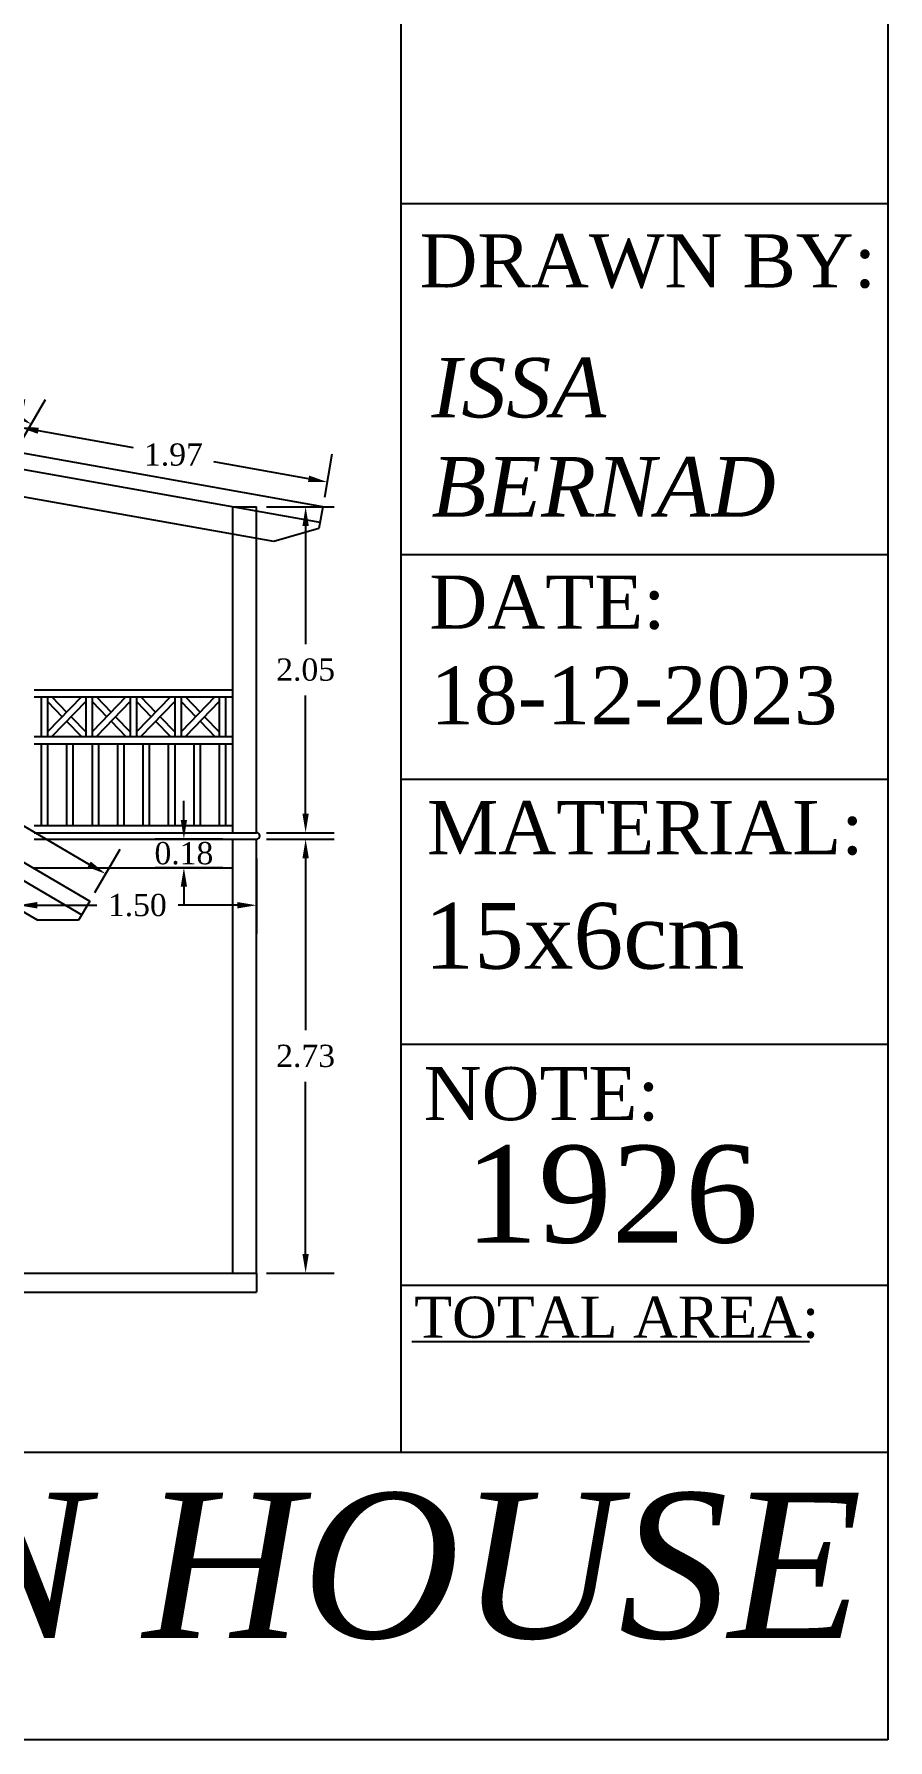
# Model space of a CAD drawing. Header units: inches. Extents: x 86794 to 87086, y 41803 to 41823.
# Drawn here: x 86959.66 to 86965.03, y 41805.02 to 41815.75 of the extents above; entities that cross this region are included whole.
import ezdxf

# ---------------------------------------------------------------- set-up
doc = ezdxf.new("R2010")
doc.units = ezdxf.units.IN
doc.header["$MEASUREMENT"] = 0
doc.styles.get("Standard").update_dxf_attribs({"font": 'times.ttf'})
doc.dimstyles.get("Standard").update_dxf_attribs({"dimtxt": 0.14, "dimasz": 0.12, "dimexe": 0.18, "dimexo": 0.0625, "dimgap": 0.09, "dimtad": 0, "dimtih": 1, "dimtoh": 1, "dimzin": 0, "dimdsep": 46, "dimtxsty": 'Standard', "dimcen": 0.09, "dimadec": 0, "dimazin": 0, "dimtfac": 1, "dimtofl": 0, "dimtmove": 0, "dimatfit": 3, "dimfxl": 1, "dimtolj": 1, "dimtzin": 0, "dimarcsym": 0})

# ---------------------------------------------------------------- blocks, each defined once
blk = doc.blocks.new('*D361')
at = {"color": 0, "lineweight": -2, "ltscale": 0.006, "transparency": 16777216}
for p, q in [((86961.125, 41812.779), (86961.551, 41812.779)), ((86961.371, 41812.659), (86961.371, 41811.916)), ((86961.371, 41810.849), (86961.371, 41811.593)), ((86961.125, 41810.729), (86961.551, 41810.729))]:
    blk.add_line(p, q, dxfattribs=at)
at = {"color": 0, "ltscale": 0.006, "transparency": 16777216}
for points in [[(86961.351, 41812.659), (86961.391, 41812.659), (86961.371, 41812.779)], [(86961.351, 41810.849), (86961.391, 41810.849), (86961.371, 41810.729)]]:
    blk.add_solid(points, dxfattribs=at)
at = {"layer": 'Defpoints', "color": 0, "ltscale": 0.006, "transparency": 16777216}
for p in [(86961.062, 41812.779), (86961.062, 41810.729), (86961.371, 41810.729)]:
    blk.add_point(p, dxfattribs=at)
at = {"color": 0, "ltscale": 0.006, "transparency": 16777216, "insert": (86961.371, 41811.754), "char_height": 0.14, "attachment_point": 5}
blk.add_mtext('\\A1;2.05', dxfattribs=at)
blk = doc.blocks.new('*D362')
at = {"color": 0, "lineweight": -2, "ltscale": 0.006, "transparency": 16777216}
for p, q in [((86961.125, 41810.689), (86961.551, 41810.689)), ((86961.371, 41810.569), (86961.371, 41809.486)), ((86961.371, 41808.079), (86961.371, 41809.163)), ((86961.125, 41807.959), (86961.551, 41807.959))]:
    blk.add_line(p, q, dxfattribs=at)
at = {"color": 0, "ltscale": 0.006, "transparency": 16777216}
for points in [[(86961.351, 41810.569), (86961.391, 41810.569), (86961.371, 41810.689)], [(86961.351, 41808.079), (86961.391, 41808.079), (86961.371, 41807.959)]]:
    blk.add_solid(points, dxfattribs=at)
at = {"layer": 'Defpoints', "color": 0, "ltscale": 0.006, "transparency": 16777216}
for p in [(86961.062, 41810.689), (86961.062, 41807.959), (86961.371, 41807.959)]:
    blk.add_point(p, dxfattribs=at)
at = {"color": 0, "ltscale": 0.006, "transparency": 16777216, "insert": (86961.371, 41809.324), "char_height": 0.14, "attachment_point": 5}
blk.add_mtext('\\A1;2.73', dxfattribs=at)
blk = doc.blocks.new('*D363')
at = {"color": 0, "lineweight": -2, "ltscale": 0.006, "transparency": 16777216}
for p, q in [((86959.562, 41810.567), (86959.562, 41810.093)), ((86961.062, 41810.567), (86961.062, 41810.093)), ((86959.682, 41810.273), (86960.057, 41810.273)), ((86960.942, 41810.273), (86960.568, 41810.273))]:
    blk.add_line(p, q, dxfattribs=at)
at = {"color": 0, "ltscale": 0.006, "transparency": 16777216}
for points in [[(86959.682, 41810.293), (86959.682, 41810.253), (86959.562, 41810.273)], [(86960.942, 41810.293), (86960.942, 41810.253), (86961.062, 41810.273)]]:
    blk.add_solid(points, dxfattribs=at)
at = {"layer": 'Defpoints', "color": 0, "ltscale": 0.006, "transparency": 16777216}
for p in [(86959.562, 41810.629), (86961.062, 41810.629), (86961.062, 41810.273)]:
    blk.add_point(p, dxfattribs=at)
at = {"color": 0, "ltscale": 0.006, "transparency": 16777216, "insert": (86960.312, 41810.273), "char_height": 0.14, "attachment_point": 5}
blk.add_mtext('\\A1;1.50', dxfattribs=at)
blk = doc.blocks.new('*D368')
at = {"color": 0, "lineweight": -2, "ltscale": 0.006, "transparency": 16777216}
for p, q in [((86960.605, 41810.809), (86960.605, 41810.929)), ((86960.85, 41810.689), (86960.425, 41810.689)), ((86960.85, 41810.509), (86960.425, 41810.509)), ((86960.605, 41810.389), (86960.605, 41810.269))]:
    blk.add_line(p, q, dxfattribs=at)
at = {"color": 0, "ltscale": 0.006, "transparency": 16777216}
for points in [[(86960.585, 41810.809), (86960.625, 41810.809), (86960.605, 41810.689)], [(86960.585, 41810.389), (86960.625, 41810.389), (86960.605, 41810.509)]]:
    blk.add_solid(points, dxfattribs=at)
at = {"layer": 'Defpoints', "color": 0, "ltscale": 0.006, "transparency": 16777216}
for p in [(86960.912, 41810.689), (86960.605, 41810.509), (86960.912, 41810.509)]:
    blk.add_point(p, dxfattribs=at)
at = {"color": 0, "ltscale": 0.006, "transparency": 16777216, "insert": (86960.605, 41810.599), "char_height": 0.14, "attachment_point": 5}
blk.add_mtext('\\A1;0.18', dxfattribs=at)
blk = doc.blocks.new('*D371')
at = {"color": 0, "lineweight": -2, "ltscale": 0.006, "transparency": 16777216}
for p, q in [((86955.694, 41815.449), (86955.855, 41815.725)), ((86955.868, 41815.509), (86957.439, 41814.59)), ((86959.541, 41813.36), (86957.97, 41814.279)), ((86959.574, 41813.179), (86959.735, 41813.454))]:
    blk.add_line(p, q, dxfattribs=at)
at = {"color": 0, "ltscale": 0.006, "transparency": 16777216}
for points in [[(86955.878, 41815.526), (86955.858, 41815.492), (86955.764, 41815.569)], [(86959.551, 41813.377), (86959.531, 41813.342), (86959.645, 41813.299)]]:
    blk.add_solid(points, dxfattribs=at)
at = {"layer": 'Defpoints', "color": 0, "ltscale": 0.006, "transparency": 16777216}
for p in [(86955.764, 41815.569), (86955.662, 41815.395), (86959.543, 41813.125)]:
    blk.add_point(p, dxfattribs=at)
at = {"color": 0, "ltscale": 0.006, "transparency": 16777216, "insert": (86957.705, 41814.434), "char_height": 0.14, "attachment_point": 5}
blk.add_mtext('\\A1;4.50', dxfattribs=at)
blk = doc.blocks.new('*D372')
at = {"color": 0, "lineweight": -2, "ltscale": 0.006, "transparency": 16777216}
for p, q in [((86959.554, 41813.186), (86959.602, 41813.457)), ((86959.688, 41813.259), (86960.285, 41813.152)), ((86961.491, 41812.841), (86961.539, 41813.112)), ((86961.389, 41812.956), (86960.793, 41813.062))]:
    blk.add_line(p, q, dxfattribs=at)
at = {"color": 0, "ltscale": 0.006, "transparency": 16777216}
for points in [[(86959.692, 41813.278), (86959.685, 41813.239), (86959.57, 41813.28)], [(86961.393, 41812.976), (86961.386, 41812.936), (86961.508, 41812.935)]]:
    blk.add_solid(points, dxfattribs=at)
at = {"layer": 'Defpoints', "color": 0, "ltscale": 0.006, "transparency": 16777216}
for p in [(86959.543, 41813.125), (86961.508, 41812.935), (86961.48, 41812.78)]:
    blk.add_point(p, dxfattribs=at)
at = {"color": 0, "ltscale": 0.006, "transparency": 16777216, "insert": (86960.539, 41813.107), "char_height": 0.14, "attachment_point": 5}
blk.add_mtext('\\A1;1.97', dxfattribs=at)
blk = doc.blocks.new('*D374')
at = {"color": 0, "lineweight": -2, "ltscale": 0.006, "transparency": 16777216}
for p, q in [((86955.694, 41812.899), (86955.853, 41813.171)), ((86955.866, 41812.955), (86957.675, 41811.896)), ((86960.009, 41810.53), (86958.2, 41811.589)), ((86960.045, 41810.353), (86960.204, 41810.625))]:
    blk.add_line(p, q, dxfattribs=at)
at = {"color": 0, "ltscale": 0.006, "transparency": 16777216}
for points in [[(86955.876, 41812.972), (86955.856, 41812.938), (86955.762, 41813.016)], [(86960.019, 41810.548), (86959.999, 41810.513), (86960.113, 41810.47)]]:
    blk.add_solid(points, dxfattribs=at)
at = {"layer": 'Defpoints', "color": 0, "ltscale": 0.006, "transparency": 16777216}
for p in [(86955.762, 41813.016), (86955.662, 41812.845), (86960.013, 41810.299)]:
    blk.add_point(p, dxfattribs=at)
at = {"color": 0, "ltscale": 0.006, "transparency": 16777216, "insert": (86957.937, 41811.743), "char_height": 0.14, "attachment_point": 5}
blk.add_mtext('\\A1;5.04', dxfattribs=at)

msp = doc.modelspace()

# ---------------------------------------------------------------- linework, layer by layer
for p, q in [((86961.973, 41806.831), (86961.973, 41822.14)), ((86965.035, 41822.14), (86965.035, 41805.022)), ((86961.973, 41814.688), (86965.035, 41814.688)), ((86961.973, 41812.48), (86965.035, 41812.48)), ((86961.973, 41811.066), (86965.035, 41811.066)), ((86965.035, 41809.397), (86961.973, 41809.397)), ((86961.973, 41807.882), (86965.035, 41807.882)), ((86965.035, 41806.831), (86939.984, 41806.831)), ((86965.035, 41805.022), (86939.984, 41805.022))]:
    msp.add_line(p, q)
at = {"ltscale": 0.006}
for p, q in [((86961.48, 41812.78), (86959.543, 41813.125)), ((86961.462, 41812.681), (86959.507, 41813.029)), ((86961.17, 41812.561), (86959.448, 41812.867)), ((86955.662, 41812.845), (86960.013, 41810.299)), ((86960.912, 41810.729), (86960.912, 41812.779)), ((86960.912, 41812.779), (86961.062, 41812.779)), ((86961.062, 41810.729), (86961.062, 41812.779)), ((86961.48, 41812.78), (86961.455, 41812.642)), ((86955.662, 41812.729), (86959.962, 41810.213)), ((86961.455, 41812.642), (86961.17, 41812.561)), ((86955.662, 41812.532), (86959.685, 41810.178)), ((86959.662, 41811.629), (86960.912, 41811.629)), ((86959.662, 41811.584), (86960.912, 41811.584)), ((86959.707, 41811.584), (86959.707, 41811.334)), ((86959.747, 41811.584), (86959.747, 41811.334)), ((86959.96, 41811.584), (86959.747, 41811.363)), ((86959.775, 41811.584), (86959.867, 41811.488)), ((86959.987, 41811.584), (86959.987, 41811.334)), ((86960.027, 41811.584), (86960.027, 41811.334)), ((86960.24, 41811.584), (86960.027, 41811.363)), ((86960.055, 41811.584), (86960.147, 41811.488)), ((86960.267, 41811.584), (86960.267, 41811.334)), ((86960.307, 41811.584), (86960.307, 41811.334)), ((86960.52, 41811.584), (86960.307, 41811.363)), ((86960.335, 41811.584), (86960.427, 41811.488)), ((86960.547, 41811.584), (86960.547, 41811.334)), ((86960.587, 41811.584), (86960.587, 41811.334)), ((86960.8, 41811.584), (86960.587, 41811.363)), ((86960.615, 41811.584), (86960.707, 41811.488)), ((86960.827, 41811.584), (86960.827, 41811.334)), ((86960.867, 41811.584), (86960.867, 41811.334)), ((86959.747, 41811.555), (86959.84, 41811.459)), ((86959.987, 41811.555), (86959.775, 41811.334)), ((86960.027, 41811.555), (86960.12, 41811.459)), ((86960.267, 41811.555), (86960.055, 41811.334)), ((86960.307, 41811.555), (86960.4, 41811.459)), ((86960.547, 41811.555), (86960.335, 41811.334)), ((86960.587, 41811.555), (86960.68, 41811.459)), ((86960.827, 41811.555), (86960.615, 41811.334)), ((86959.867, 41811.43), (86959.96, 41811.334)), ((86959.895, 41811.459), (86959.987, 41811.363)), ((86960.147, 41811.43), (86960.24, 41811.334)), ((86960.175, 41811.459), (86960.267, 41811.363)), ((86960.427, 41811.43), (86960.52, 41811.334)), ((86960.455, 41811.459), (86960.547, 41811.363)), ((86960.707, 41811.43), (86960.8, 41811.334)), ((86960.735, 41811.459), (86960.827, 41811.363)), ((86959.662, 41811.334), (86960.912, 41811.334)), ((86959.662, 41811.289), (86960.912, 41811.289)), ((86959.707, 41811.289), (86959.707, 41810.774)), ((86959.747, 41811.289), (86959.747, 41810.774)), ((86959.867, 41811.289), (86959.867, 41810.774)), ((86959.907, 41811.289), (86959.907, 41810.774)), ((86960.027, 41811.289), (86960.027, 41810.774)), ((86960.067, 41811.289), (86960.067, 41810.774)), ((86960.187, 41811.289), (86960.187, 41810.774)), ((86960.227, 41811.289), (86960.227, 41810.774)), ((86960.347, 41811.289), (86960.347, 41810.774)), ((86960.387, 41811.289), (86960.387, 41810.774)), ((86960.507, 41811.289), (86960.507, 41810.774)), ((86960.547, 41811.289), (86960.547, 41810.774)), ((86960.667, 41811.289), (86960.667, 41810.774)), ((86960.707, 41811.289), (86960.707, 41810.774)), ((86960.827, 41811.289), (86960.827, 41810.774)), ((86960.867, 41811.289), (86960.867, 41810.774)), ((86959.662, 41810.774), (86960.912, 41810.774)), ((86959.662, 41810.729), (86961.062, 41810.729)), ((86959.662, 41810.689), (86961.062, 41810.689)), ((86960.912, 41807.959), (86960.912, 41810.689)), ((86961.062, 41807.959), (86961.062, 41810.689)), ((86959.662, 41810.509), (86960.912, 41810.509)), ((86960.013, 41810.299), (86959.942, 41810.178)), ((86959.942, 41810.178), (86959.685, 41810.178)), ((86950.262, 41807.959), (86961.062, 41807.959)), ((86961.062, 41807.959), (86961.062, 41807.839)), ((86950.262, 41807.839), (86961.062, 41807.839))]:
    msp.add_line(p, q, dxfattribs=at)
at = {"color": 1, "ltscale": 0.003}
msp.add_line((86962.039, 41807.529), (86964.541, 41807.529), dxfattribs=at)
at = {"ltscale": 0.006}
msp.add_arc((86961.062, 41810.709), 0.02, 270, 90, dxfattribs=at)

# ---------------------------------------------------------------- texts
at = {"attachment_point": 1}
for s, insert, char_height, width in [('{\\fTimes New Roman|b0|i0|c0|p18;DRAWN BY:}', (86962.088, 41814.494), 0.33401, 32.31907), ('{\\fTimes New Roman|b0|i1|c0|p18;ISSA \\PBERNAD}', (86962.163, 41813.716), 0.37413, 3.48493), ('{\\fTimes New Roman|b0|i0|c0|p18;DATE:}', (86962.15, 41812.347), 0.33401, 22.75317), ('18-12-2023', (86962.156, 41811.775), 0.3636, 3.66887), ('{\\fTimes New Roman|b0|i0|c0|p18;MATERIAL:}', (86962.135, 41810.928), 0.33401, 24.59802), ('15x6cm', (86962.118, 41810.288), 0.4142, 3.78757), ('{\\fTimes New Roman|b0|i0|c0|p18;NOTE:}', (86962.114, 41809.255), 0.33401, 27.46779), ('TOTAL AREA:', (86962.054, 41807.811), 0.25858, 25.02051), ('{\\fTimes New Roman|b0|i1|c0|p18;AL HUSSAIN FOR WOODEN HOUSE}', (86943.165, 41806.577), 0.91425, 28.41462)]:
    msp.add_mtext(s, dxfattribs=dict(at, insert=insert, char_height=char_height, width=width))
at = {"ltscale": 5, "insert": (86962.373, 41808.762), "char_height": 0.6115, "attachment_point": 1}
msp.add_mtext_dynamic_manual_height_columns('1926', width=7.922, gutter_width=1.824, heights=[0], dxfattribs=at)

# ---------------------------------------------------------------- dimensions: what is measured, and where the dimension line sits
at = {"ltscale": 0.006}
for p1, p2, distance, picture, middle in [((86959.543, 41813.125), (86955.662, 41815.395), -0.202, '*D371', (86957.705, 41814.434)), ((86959.543, 41813.125), (86961.48, 41812.78), 0.157, '*D372', (86960.539, 41813.107)), ((86960.013, 41810.299), (86955.662, 41812.845), -0.197, '*D374', (86957.937, 41811.743))]:
    dim = msp.add_aligned_dim(p1=p1, p2=p2, distance=distance, dimstyle='Standard', dxfattribs=at)
    dim.commit()
    dim.dimension.update_dxf_attribs({"geometry": picture, "text_midpoint": middle})
for base, p1, p2, picture, middle in [((86961.371, 41810.729), (86961.062, 41812.779), (86961.062, 41810.729), '*D361', (86961.371, 41811.754)), ((86961.371, 41807.959), (86961.062, 41810.689), (86961.062, 41807.959), '*D362', (86961.371, 41809.324))]:
    dim = msp.add_linear_dim(base=base, p1=p1, p2=p2, angle=90, dimstyle='Standard', dxfattribs=at)
    dim.commit()
    dim.dimension.update_dxf_attribs({"geometry": picture, "text_midpoint": middle})
dim = msp.add_linear_dim(base=(86960.605, 41810.509), p1=(86960.912, 41810.689), p2=(86960.912, 41810.509), angle=90, dimstyle='Standard', dxfattribs=at)
dim.commit()
dim.dimension.update_dxf_attribs({"geometry": '*D368', "text_midpoint": (86960.605, 41810.599), "dimtype": 160})
dim = msp.add_linear_dim(base=(86961.062, 41810.273), p1=(86959.562, 41810.629), p2=(86961.062, 41810.629), dimstyle='Standard', dxfattribs=at)
dim.commit()
dim.dimension.update_dxf_attribs({"geometry": '*D363', "text_midpoint": (86960.312, 41810.273)})

doc.saveas('drawing.dxf')
